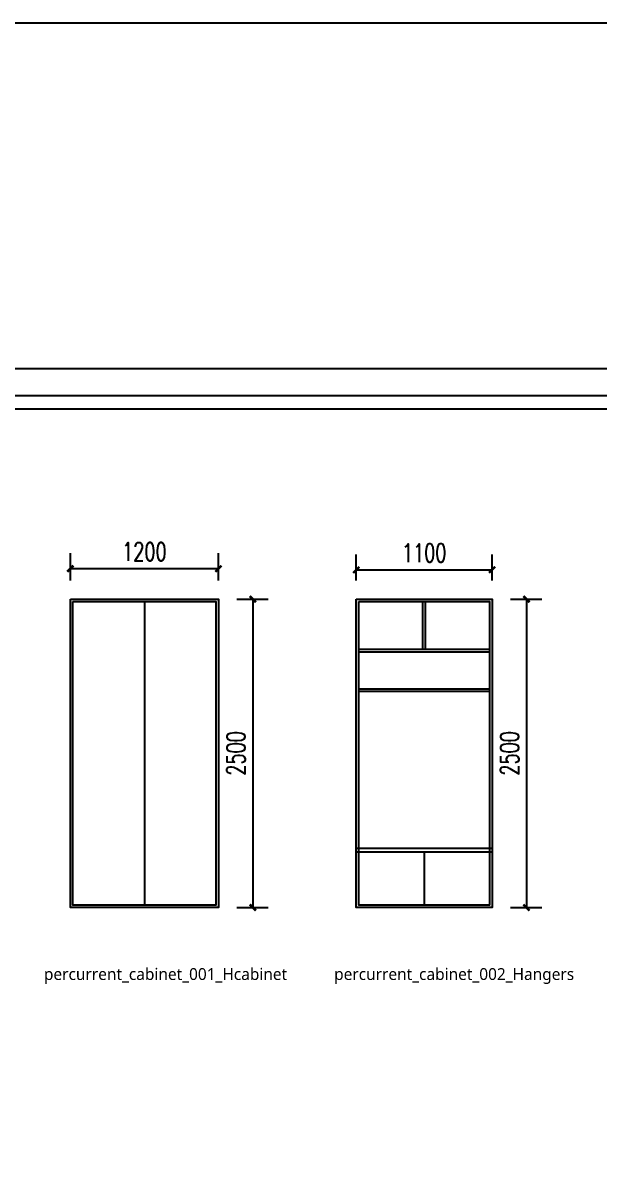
# Model space of a CAD drawing. Extents: x 96704 to 336282, y 34580 to 122302.
# Drawn here: x 125393 to 130062, y 45364 to 54662 of the extents above; entities that cross this region are included whole.
import ezdxf

# ---------------------------------------------------------------- set-up
doc = ezdxf.new("R2010")
doc.units = 0
doc.header["$LTSCALE"] = 1000
doc.header["$MEASUREMENT"] = 0
for name, color, linetype in [('DIM_SYMB', 3, 'Continuous'), ('PM-家具', 146, 'Continuous'), ('PUB_DIM', 3, 'Continuous')]:
    doc.layers.add(name, color=color, linetype=linetype)
doc.styles.add('_TCH_DIM_T3', font='SIMPLEX', dxfattribs={"width": 0.705882, "bigfont": 'GBCBIG'})
doc.styles.get("Standard").update_dxf_attribs({"font": 'gbenor.shx', "bigfont": 'gbcbig.shx'})
doc.dimstyles.new('_TCH_ARCH&&50', dxfattribs={"dimtxt": 148.75, "dimasz": 50, "dimexe": 125, "dimexo": 150, "dimgap": 63.125, "dimtad": 1, "dimdec": 0, "dimzin": 0, "dimdsep": 46, "dimtxsty": '_TCH_DIM_T3', "dimblk": 'ARCHTICK', "dimcen": 0.09, "dimclrt": 7, "dimazin": 2, "dimtfac": 1, "dimtdec": 0, "dimtix": 1, "dimtmove": 2, "dimatfit": 3, "dimfxl": 50, "dimtolj": 1, "dimtzin": 0, "dimarcsym": 0})

# ---------------------------------------------------------------- blocks, each defined once
blk = doc.blocks.new('_ArchTick')
at = {"color": 0, "linetype": 'ByBlock', "const_width": 0.4}
blk.add_lwpolyline([(-0.5, -0.5), (0.5, 0.5)], dxfattribs=at)
blk = doc.blocks.new('*D74')
at = {"layer": 'Defpoints', "color": 0, "transparency": 16777216}
for p in [(126977.5, 50238.9), (125777.5, 49991.5), (126977.5, 49991.5)]:
    blk.add_point(p, dxfattribs=at)
at = {"layer": 'PUB_DIM', "color": 0, "lineweight": -2, "transparency": 16777216}
for p, q in [((125777.5, 50141.5), (125777.5, 50363.9)), ((126977.5, 50141.5), (126977.5, 50363.9)), ((125777.5, 50238.9), (126977.5, 50238.9))]:
    blk.add_line(p, q, dxfattribs=at)
at = {"layer": 'PUB_DIM', "color": 0, "lineweight": -2, "transparency": 16777216, "xscale": 50, "yscale": 50, "zscale": 50, "rotation": 180}
blk.add_blockref('_ArchTick', (125777.5, 50238.9), dxfattribs=at)
at = {"layer": 'PUB_DIM', "color": 0, "lineweight": -2, "transparency": 16777216, "xscale": 50, "yscale": 50, "zscale": 50}
blk.add_blockref('_ArchTick', (126977.5, 50238.9), dxfattribs=at)
at = {"layer": 'PUB_DIM', "color": 7, "transparency": 16777216, "insert": (126377.5, 50376.4), "char_height": 148.75, "attachment_point": 5, "style": '_TCH_DIM_T3'}
blk.add_mtext('\\A1;1200', dxfattribs=at)
blk = doc.blocks.new('*D75')
at = {"layer": 'Defpoints', "color": 0, "transparency": 16777216}
for p in [(126977.5, 49991.5), (126977.5, 47491.5), (127256.6, 47491.5)]:
    blk.add_point(p, dxfattribs=at)
at = {"layer": 'PUB_DIM', "color": 0, "lineweight": -2, "transparency": 16777216}
for p, q in [((127127.5, 49991.5), (127381.6, 49991.5)), ((127256.6, 49991.5), (127256.6, 47491.5)), ((127127.5, 47491.5), (127381.6, 47491.5))]:
    blk.add_line(p, q, dxfattribs=at)
at = {"layer": 'PUB_DIM', "color": 0, "lineweight": -2, "transparency": 16777216, "xscale": 50, "yscale": 50, "zscale": 50}
for p, rotation in [((127256.6, 49991.5), 90), ((127256.6, 47491.5), 270)]:
    blk.add_blockref('_ArchTick', p, dxfattribs=dict(at, rotation=rotation))
at = {"layer": 'PUB_DIM', "color": 7, "transparency": 16777216, "insert": (127119.1, 48741.5), "char_height": 148.75, "attachment_point": 5, "rotation": 90, "style": '_TCH_DIM_T3'}
blk.add_mtext('\\A1;2500', dxfattribs=at)
blk = doc.blocks.new('*D76')
at = {"layer": 'Defpoints', "color": 0, "transparency": 16777216}
for p in [(129194.7, 49991.5), (129194.7, 47491.5), (129473.8, 47491.5)]:
    blk.add_point(p, dxfattribs=at)
at = {"layer": 'PUB_DIM', "color": 0, "lineweight": -2, "transparency": 16777216}
for p, q in [((129344.7, 49991.5), (129598.8, 49991.5)), ((129473.8, 49991.5), (129473.8, 47491.5)), ((129344.7, 47491.5), (129598.8, 47491.5))]:
    blk.add_line(p, q, dxfattribs=at)
at = {"layer": 'PUB_DIM', "color": 0, "lineweight": -2, "transparency": 16777216, "xscale": 50, "yscale": 50, "zscale": 50}
for p, rotation in [((129473.8, 49991.5), 90), ((129473.8, 47491.5), 270)]:
    blk.add_blockref('_ArchTick', p, dxfattribs=dict(at, rotation=rotation))
at = {"layer": 'PUB_DIM', "color": 7, "transparency": 16777216, "insert": (129336.3, 48741.5), "char_height": 148.75, "attachment_point": 5, "rotation": 90, "style": '_TCH_DIM_T3'}
blk.add_mtext('\\A1;2500', dxfattribs=at)
blk = doc.blocks.new('*D91')
at = {"layer": 'Defpoints', "color": 0, "transparency": 16777216}
for p in [(129194.7, 50229.1), (128094.7, 49991.5), (129194.7, 49991.5)]:
    blk.add_point(p, dxfattribs=at)
at = {"layer": 'PUB_DIM', "color": 0, "lineweight": -2, "transparency": 16777216}
for p, q in [((128094.7, 50141.5), (128094.7, 50354.1)), ((129194.7, 50141.5), (129194.7, 50354.1)), ((128094.7, 50229.1), (129194.7, 50229.1))]:
    blk.add_line(p, q, dxfattribs=at)
at = {"layer": 'PUB_DIM', "color": 0, "lineweight": -2, "transparency": 16777216, "xscale": 50, "yscale": 50, "zscale": 50, "rotation": 180}
blk.add_blockref('_ArchTick', (128094.7, 50229.1), dxfattribs=at)
at = {"layer": 'PUB_DIM', "color": 0, "lineweight": -2, "transparency": 16777216, "xscale": 50, "yscale": 50, "zscale": 50}
blk.add_blockref('_ArchTick', (129194.7, 50229.1), dxfattribs=at)
at = {"layer": 'PUB_DIM', "color": 7, "transparency": 16777216, "insert": (128644.7, 50366.6), "char_height": 148.75, "attachment_point": 5, "style": '_TCH_DIM_T3'}
blk.add_mtext('\\A1;1100', dxfattribs=at)
blk = doc.blocks.new('546765767')
at = {"layer": 'PM-家具', "color": 251}
for p, q in [((128198.8, 49543.7), (128198.8, 49930)), ((128218.8, 49543.7), (128218.8, 49930)), ((127678.8, 49543.7), (128738.8, 49543.7)), ((127678.8, 49523.7), (128738.8, 49523.7)), ((127678.8, 49223.7), (128738.8, 49223.7)), ((127678.8, 49203.7), (128738.8, 49203.7)), ((128758.8, 47930), (127658.8, 47930)), ((128758.8, 47900), (127658.8, 47900)), ((128208.8, 47900), (128208.8, 47470))]:
    blk.add_line(p, q, dxfattribs=at)
at = {"layer": 'PM-家具'}
blk.add_lwpolyline([(127658.8, 49950), (128758.8, 49950), (128758.8, 47450), (127658.8, 47450)], close=True, dxfattribs=at)
at = {"layer": 'PM-家具', "color": 251}
blk.add_lwpolyline([(127678.8, 49930), (128738.8, 49930), (128738.8, 47470), (127678.8, 47470)], close=True, dxfattribs=at)

msp = doc.modelspace()

# ---------------------------------------------------------------- linework, layer by layer
at = {"color": 251}
msp.add_line((133898.1, 51640.2), (118456.9, 51640.2), dxfattribs=at)
msp.add_line((133789.2, 51531.3), (118565.8, 51531.3))
for points in [[(116645.6, 54662.2), (134730.3, 54662.2), (134730.3, 34580.2), (116645.6, 34580.2)], [(118207.9, 40609.9), (134115.8, 40609.9), (134115.8, 51858), (118207.9, 51858)]]:
    msp.add_lwpolyline(points, close=True)
at = {"layer": 'PM-家具', "color": 251}
msp.add_line((126377.5, 49971.5), (126377.5, 47511.5), dxfattribs=at)
at = {"layer": 'PM-家具'}
msp.add_lwpolyline([(125777.5, 49991.5), (126977.5, 49991.5), (126977.5, 47491.5), (125777.5, 47491.5)], close=True, dxfattribs=at)
at = {"layer": 'PM-家具', "color": 251}
msp.add_lwpolyline([(125797.5, 49971.5), (126957.5, 49971.5), (126957.5, 47511.5), (125797.5, 47511.5)], close=True, dxfattribs=at)

# ---------------------------------------------------------------- block references
msp.add_blockref('546765767', (435.9, 41.5))

# ---------------------------------------------------------------- texts
at = {"layer": 'DIM_SYMB', "color": 7, "char_height": 96, "width": 745.875, "attachment_point": 1}
for s, insert in [('{\\fMicrosoft YaHei|b0|i0|c134|p34;percurrent_cabinet_001_Hcabinet}', (125563.3, 47000.6)), ('{\\fMicrosoft YaHei|b0|i0|c134|p34;percurrent_cabinet_002_Hangers}', (127915.1, 47000.6))]:
    msp.add_mtext(s, dxfattribs=dict(at, insert=insert))

# ---------------------------------------------------------------- dimensions: what is measured, and where the dimension line sits
at = {"layer": 'PUB_DIM'}
dim = msp.add_linear_dim(base=(126977.5, 50238.9), p1=(125777.5, 49991.5), p2=(126977.5, 49991.5), text='1200', dimstyle='_TCH_ARCH&&50', dxfattribs=at)
dim.commit()
dim.dimension.update_dxf_attribs({"geometry": '*D74', "text_midpoint": (126377.5, 50376.4)})
dim = msp.add_linear_dim(base=(129194.7, 50229.1), p1=(128094.7, 49991.5), p2=(129194.7, 49991.5), dimstyle='_TCH_ARCH&&50', dxfattribs=at)
dim.commit()
dim.dimension.update_dxf_attribs({"geometry": '*D91', "text_midpoint": (128644.7, 50366.6)})
for base, p1, p2, picture, middle in [((127256.6, 47491.5), (126977.5, 49991.5), (126977.5, 47491.5), '*D75', (127119.1, 48741.5)), ((129473.8, 47491.5), (129194.7, 49991.5), (129194.7, 47491.5), '*D76', (129336.3, 48741.5))]:
    dim = msp.add_linear_dim(base=base, p1=p1, p2=p2, angle=90, dimstyle='_TCH_ARCH&&50', dxfattribs=at)
    dim.commit()
    dim.dimension.update_dxf_attribs({"geometry": picture, "text_midpoint": middle})

doc.saveas('drawing.dxf')
